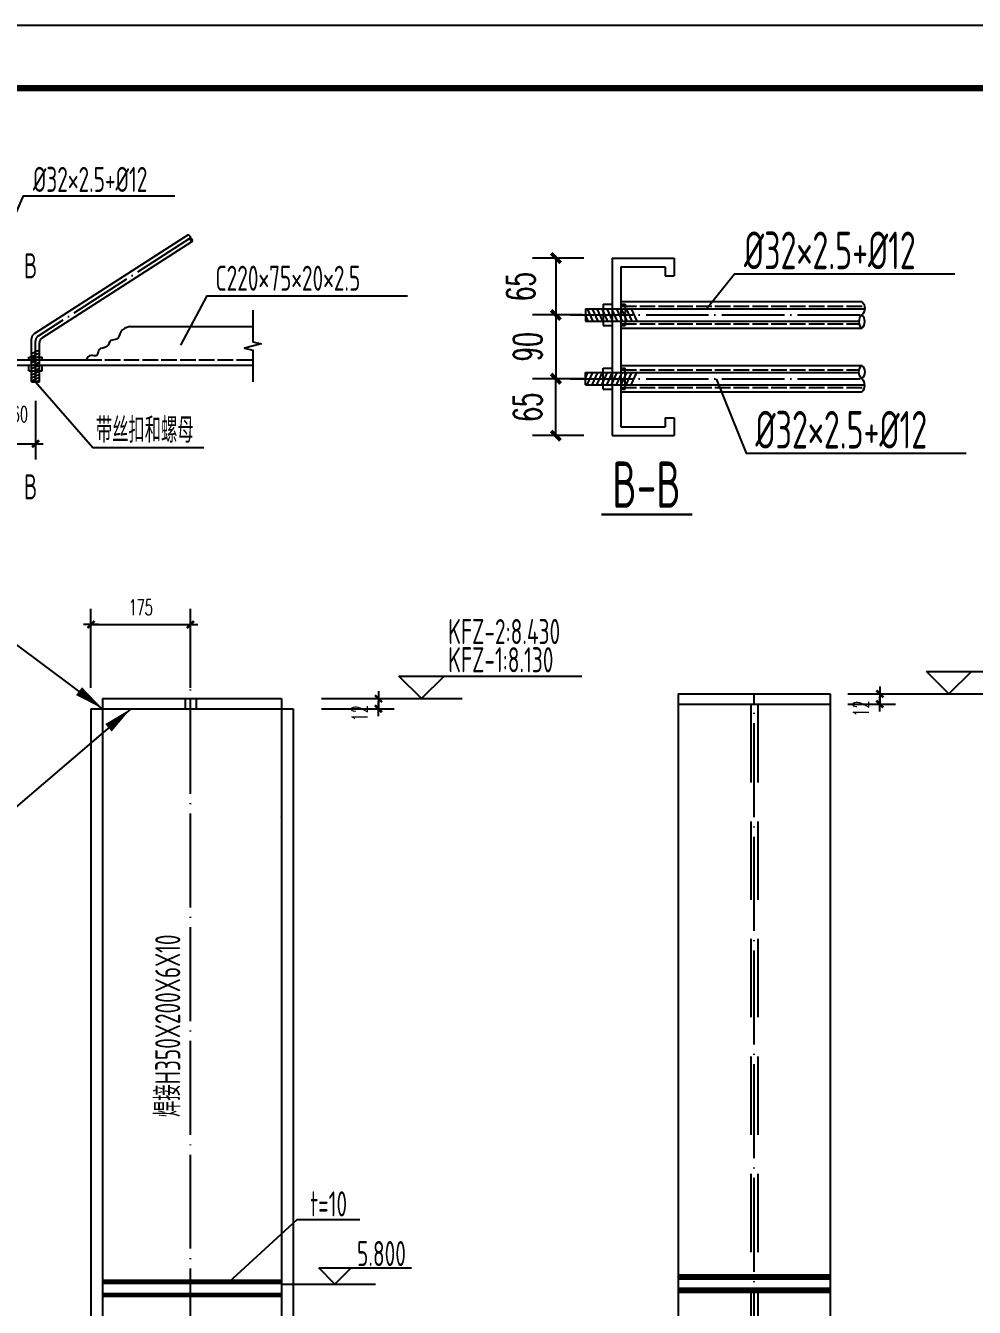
# Model space of a CAD drawing. Extents: x 14207793 to 14719554, y -1675802 to -1228715.
# Drawn here: x 14556190 to 14571338, y -1567457 to -1546998 of the extents above; entities that cross this region are included whole.
import ezdxf
from ezdxf.enums import TextEntityAlignment as Align

# ---------------------------------------------------------------- set-up
doc = ezdxf.new("R2010")
doc.units = 0
doc.header["$LTSCALE"] = 500
doc.header["$MEASUREMENT"] = 0
for name, pattern in [('5', [1.2, 0.5, -0.1, 0.5, -0.1]), ('DASHED2', [0.375, 0.25, -0.125]), ('DOTE', [2.42, 2, -0.2, 0.02, -0.2]), ('HIDDEN', [0.375, 0.25, -0.125]), ('x', [5, 3, -2])]:
    doc.linetypes.add(name, pattern=pattern)
doc.layers.get('0').update_dxf_attribs({"linetype": 'CONTINUOUS'})
doc.layers.get('DEFPOINTS').update_dxf_attribs({"color": 140, "linetype": 'CONTINUOUS'})
for name, color, linetype in [('04', 4, 'HIDDEN'), ('08', 3, 'CONTINUOUS'), ('14', 2, 'CONTINUOUS'), ('AXIS', 3, 'CONTINUOUS'), ('DIM', 3, 'CONTINUOUS'), ('DOTE', 8, 'DOTE'), ('PUB_TITLE', 4, 'CONTINUOUS'), ('S', 2, 'CONTINUOUS'), ('SYMB', 7, 'CONTINUOUS'), ('X', 2, 'x'), ('建-轴-标注', 3, 'CONTINUOUS')]:
    doc.layers.add(name, color=color, linetype=linetype)
doc.styles.add('DIM_FONT', font='SIMPLEX.shx', dxfattribs={"width": 0.6})
doc.styles.add('TSSD_REIN', font='Tssdeng.shx', dxfattribs={"width": 0.65, "bigfont": 'hztxt.shx'})
doc.dimstyles.new('DIMN$0', dxfattribs={"dimtxt": 250, "dimasz": 0.8, "dimexe": 250, "dimexo": 300, "dimgap": 150, "dimtad": 1, "dimdec": 0, "dimzin": 0, "dimdsep": 46, "dimtxsty": 'DIM_FONT', "dimblk": '_DIMX', "dimcen": 0.09, "dimclrt": 7, "dimadec": 0, "dimazin": 0, "dimtfac": 1, "dimtdec": 0, "dimtix": 1, "dimtmove": 2, "dimatfit": 3, "dimldrblk": '_DIMX', "dimfxl": 0, "dimtolj": 1, "dimtzin": 0, "dimarcsym": 0})
doc.dimstyles.new('DIMN150', dxfattribs={"dimscale": 1.5, "dimtxt": 300, "dimasz": 100, "dimexe": 250, "dimexo": 300, "dimgap": 150, "dimtad": 1, "dimdec": 0, "dimzin": 0, "dimdsep": 46, "dimtxsty": 'DIM_FONT', "dimblk": 'ARCHTICK', "dimcen": 0.09, "dimclrt": 7, "dimazin": 2, "dimtfac": 1, "dimtdec": 0, "dimtix": 1, "dimtmove": 2, "dimatfit": 3, "dimldrblk": 'ARCHTICK', "dimfxl": 0, "dimtolj": 1, "dimtzin": 0, "dimarcsym": 0})

# ---------------------------------------------------------------- blocks, each defined once
blk = doc.blocks.new('_DIMX')
blk.add_line((-150, 0), (150, 0))
at = {"const_width": 50}
blk.add_lwpolyline([(-70, -70), (70, 70)], dxfattribs=at)
blk = doc.blocks.new('*D33')
at = {"layer": 'AXIS', "color": 0, "lineweight": -2}
for p, q in [((14555818, -1552984), (14555818, -1553922)), ((14556348, -1552984), (14556348, -1553922)), ((14555819, -1553672), (14556347, -1553672))]:
    blk.add_line(p, q, dxfattribs=at)
at = {"layer": 'DEFPOINTS', "color": 0}
for p in [(14555818, -1552684), (14556348, -1552684), (14556348, -1553672)]:
    blk.add_point(p, dxfattribs=at)
at = {"layer": 'AXIS', "color": 0, "lineweight": -2, "xscale": 0.8, "yscale": 0.8, "zscale": 0.8, "rotation": 180}
blk.add_blockref('_DIMX', (14555818, -1553672), dxfattribs=at)
at = {"layer": 'AXIS', "color": 0, "lineweight": -2, "xscale": 0.8, "yscale": 0.8, "zscale": 0.8}
blk.add_blockref('_DIMX', (14556348, -1553672), dxfattribs=at)
at = {"layer": 'AXIS', "color": 7, "insert": (14556100, -1553200), "char_height": 250, "attachment_point": 5, "style": 'DIM_FONT'}
blk.add_mtext('\\A1;60', dxfattribs=at)
blk = doc.blocks.new('*D48')
at = {"layer": 'AXIS', "color": 0, "lineweight": -2}
for p, q in [((14557233, -1557565), (14557233, -1556308)), ((14558820, -1557565), (14558820, -1556308)), ((14557234, -1556558), (14558819, -1556558))]:
    blk.add_line(p, q, dxfattribs=at)
at = {"layer": 'DEFPOINTS', "color": 0}
for p in [(14558820, -1556558), (14557233, -1557865), (14558820, -1557865)]:
    blk.add_point(p, dxfattribs=at)
at = {"layer": 'AXIS', "color": 0, "lineweight": -2, "xscale": 0.8, "yscale": 0.8, "zscale": 0.8, "rotation": 180}
blk.add_blockref('_DIMX', (14557233, -1556558), dxfattribs=at)
at = {"layer": 'AXIS', "color": 0, "lineweight": -2, "xscale": 0.8, "yscale": 0.8, "zscale": 0.8}
blk.add_blockref('_DIMX', (14558820, -1556558), dxfattribs=at)
at = {"layer": 'AXIS', "color": 7, "insert": (14558027, -1556282), "char_height": 250, "attachment_point": 5, "style": 'DIM_FONT'}
blk.add_mtext('\\A1;175', dxfattribs=at)
blk = doc.blocks.new('*D49')
at = {"layer": 'AXIS', "color": 0, "lineweight": -2}
for p, q in [((14560913, -1557740), (14562074, -1557740)), ((14561824, -1557739), (14561824, -1557738)), ((14561824, -1557740), (14561824, -1557902)), ((14560913, -1557902), (14562074, -1557902)), ((14561824, -1557902), (14561824, -1557903))]:
    blk.add_line(p, q, dxfattribs=at)
at = {"layer": 'DEFPOINTS', "color": 0}
for p in [(14560613, -1557740), (14560613, -1557902), (14561824, -1557902)]:
    blk.add_point(p, dxfattribs=at)
at = {"layer": 'AXIS', "color": 0, "lineweight": -2, "xscale": 0.8, "yscale": 0.8, "zscale": 0.8}
for p, rotation in [((14561824, -1557740), 270), ((14561824, -1557902), 90)]:
    blk.add_blockref('_DIMX', p, dxfattribs=dict(at, rotation=rotation))
at = {"layer": 'AXIS', "color": 7, "insert": (14561524, -1557972), "char_height": 250, "attachment_point": 5, "rotation": 90, "style": 'DIM_FONT'}
blk.add_mtext('\\A1;12', dxfattribs=at)
blk = doc.blocks.new('*D53')
at = {"layer": 'AXIS', "color": 0, "lineweight": -2}
for p, q in [((14569318, -1557665), (14570079, -1557665)), ((14569829, -1557664), (14569829, -1557663)), ((14569829, -1557665), (14569829, -1557827)), ((14569318, -1557827), (14570079, -1557827)), ((14569829, -1557827), (14569829, -1557828))]:
    blk.add_line(p, q, dxfattribs=at)
at = {"layer": 'DEFPOINTS', "color": 0}
for p in [(14569018, -1557665), (14569018, -1557827), (14569829, -1557827)]:
    blk.add_point(p, dxfattribs=at)
at = {"layer": 'AXIS', "color": 0, "lineweight": -2, "xscale": 0.8, "yscale": 0.8, "zscale": 0.8}
for p, rotation in [((14569829, -1557665), 270), ((14569829, -1557827), 90)]:
    blk.add_blockref('_DIMX', p, dxfattribs=dict(at, rotation=rotation))
at = {"layer": 'AXIS', "color": 7, "insert": (14569529, -1557898), "char_height": 250, "attachment_point": 5, "rotation": 90, "style": 'DIM_FONT'}
blk.add_mtext('\\A1;12', dxfattribs=at)
blk = doc.blocks.new('_ArchTick')
at = {"color": 0, "linetype": 'ByBlock', "const_width": 0.4}
blk.add_lwpolyline([(-0.5, -0.5), (0.5, 0.5)], dxfattribs=at)
blk = doc.blocks.new('*D76')
at = {"layer": 'DEFPOINTS', "color": 0}
for p in [(14565552, -1550707), (14564657, -1551616), (14565529, -1551616)]:
    blk.add_point(p, dxfattribs=at)
at = {"layer": '建-轴-标注', "color": 0, "lineweight": -2}
for p, q in [((14565102, -1550707), (14564282, -1550707)), ((14564657, -1550707), (14564657, -1551616)), ((14565079, -1551616), (14564282, -1551616))]:
    blk.add_line(p, q, dxfattribs=at)
at = {"layer": '建-轴-标注', "color": 0, "lineweight": -2, "xscale": 150, "yscale": 150, "zscale": 150}
for p, rotation in [((14564657, -1550707), 90), ((14564657, -1551616), 270)]:
    blk.add_blockref('_ArchTick', p, dxfattribs=dict(at, rotation=rotation))
at = {"layer": '建-轴-标注', "color": 7, "insert": (14564097, -1551163), "char_height": 450, "attachment_point": 5, "rotation": 90, "style": 'DIM_FONT'}
blk.add_mtext('\\A1;65', dxfattribs=at)
blk = doc.blocks.new('*D77')
at = {"layer": 'DEFPOINTS', "color": 0}
for p in [(14564657, -1552633), (14565552, -1552633), (14565552, -1553542)]:
    blk.add_point(p, dxfattribs=at)
at = {"layer": '建-轴-标注', "color": 0, "lineweight": -2}
for p, q in [((14565102, -1552633), (14564282, -1552633)), ((14564657, -1553542), (14564657, -1552633)), ((14565102, -1553542), (14564282, -1553542))]:
    blk.add_line(p, q, dxfattribs=at)
at = {"layer": '建-轴-标注', "color": 0, "lineweight": -2, "xscale": 150, "yscale": 150, "zscale": 150}
for p, rotation in [((14564657, -1552633), 90), ((14564657, -1553542), 270)]:
    blk.add_blockref('_ArchTick', p, dxfattribs=dict(at, rotation=rotation))
at = {"layer": '建-轴-标注', "color": 7, "insert": (14564207, -1553087), "char_height": 450, "attachment_point": 5, "rotation": 90, "style": 'DIM_FONT'}
blk.add_mtext('\\A1;65', dxfattribs=at)
blk = doc.blocks.new('*D78')
at = {"layer": 'DEFPOINTS', "color": 0}
for p in [(14565229, -1551616), (14564657, -1552633), (14565229, -1552633)]:
    blk.add_point(p, dxfattribs=at)
at = {"layer": '建-轴-标注', "color": 0, "lineweight": -2}
for p, q in [((14564779, -1551616), (14564282, -1551616)), ((14564657, -1551616), (14564657, -1552633)), ((14564779, -1552633), (14564282, -1552633))]:
    blk.add_line(p, q, dxfattribs=at)
at = {"layer": '建-轴-标注', "color": 0, "lineweight": -2, "xscale": 150, "yscale": 150, "zscale": 150}
for p, rotation in [((14564657, -1551616), 90), ((14564657, -1552633), 270)]:
    blk.add_blockref('_ArchTick', p, dxfattribs=dict(at, rotation=rotation))
at = {"layer": '建-轴-标注', "color": 7, "insert": (14564207, -1552124), "char_height": 450, "attachment_point": 5, "rotation": 90, "style": 'DIM_FONT'}
blk.add_mtext('\\A1;90', dxfattribs=at)

msp = doc.modelspace()

# ---------------------------------------------------------------- linework, layer by layer
for p, q in [((14558783.75, -1550339.27), (14556326.31, -1551919.05)), ((14558850.53, -1550443.13), (14556449.79, -1551986.47)), ((14565694.12, -1551403.15), (14569541.48, -1551403.15)), ((14565127.12, -1551516.55), (14565127.12, -1551715)), ((14565127.12, -1551516.55), (14569589.15, -1551516.55)), ((14565156.3, -1551516.55), (14565246.5, -1551715)), ((14565234.16, -1551516.55), (14565324.35, -1551715)), ((14565312.01, -1551516.55), (14565402.21, -1551715)), ((14565389.86, -1551516.55), (14565480.06, -1551715)), ((14565410.62, -1551445.68), (14565552.38, -1551445.68)), ((14565410.62, -1551445.68), (14565410.62, -1551785.88)), ((14565467.71, -1551516.55), (14565557.91, -1551715)), ((14565545.57, -1551516.55), (14565635.77, -1551715)), ((14565623.42, -1551516.55), (14565713.62, -1551715)), ((14565694.12, -1551445.68), (14565765, -1551445.68)), ((14565701.27, -1551516.55), (14565791.47, -1551715)), ((14565765, -1551445.68), (14565765, -1551785.88)), ((14565779.12, -1551516.55), (14565869.32, -1551715)), ((14565856.98, -1551516.55), (14565947.18, -1551715)), ((14565127.12, -1551623.64), (14565168.65, -1551715)), ((14565127.12, -1551715), (14569493.82, -1551715)), ((14565410.62, -1551785.88), (14565552.38, -1551785.88)), ((14565694.12, -1551785.88), (14565765, -1551785.88)), ((14556285.8, -1552684.4), (14556285.8, -1551993.25)), ((14565694.12, -1551828.4), (14569541.48, -1551828.4)), ((14556285.8, -1552230.27), (14556409.28, -1552174.15)), ((14556285.8, -1552278.71), (14556409.28, -1552222.59)), ((14556409.28, -1552684.4), (14556409.28, -1552060.66)), ((14556241.7, -1552287.5), (14556453.38, -1552287.5)), ((14556241.7, -1552331.6), (14556241.7, -1552287.5)), ((14556241.7, -1552508), (14556241.7, -1552419.8)), ((14556285.8, -1552327.15), (14556409.28, -1552271.03)), ((14556285.8, -1552375.6), (14556409.28, -1552319.47)), ((14556285.8, -1552424.04), (14556409.28, -1552367.91)), ((14556285.8, -1552472.48), (14556409.28, -1552416.35)), ((14556453.38, -1552331.6), (14556453.38, -1552287.5)), ((14556453.38, -1552508), (14556453.38, -1552419.8)), ((14565694.12, -1552420.15), (14569541.48, -1552420.15)), ((14556241.7, -1552508), (14556453.38, -1552508)), ((14556285.8, -1552520.92), (14556409.28, -1552464.8)), ((14556285.8, -1552569.36), (14556409.28, -1552513.24)), ((14556285.8, -1552617.8), (14556409.28, -1552561.68)), ((14556285.8, -1552666.25), (14556409.28, -1552610.12)), ((14565127.12, -1552624.91), (14565168.65, -1552533.55)), ((14565127.12, -1552732), (14565127.12, -1552533.55)), ((14565127.12, -1552533.55), (14569493.82, -1552533.55)), ((14565156.3, -1552732), (14565246.5, -1552533.55)), ((14565234.16, -1552732), (14565324.35, -1552533.55)), ((14565312.01, -1552732), (14565402.21, -1552533.55)), ((14565389.86, -1552732), (14565480.06, -1552533.55)), ((14565410.62, -1552462.68), (14565552.38, -1552462.68)), ((14565410.62, -1552802.88), (14565410.62, -1552462.68)), ((14565467.71, -1552732), (14565557.91, -1552533.55)), ((14565545.57, -1552732), (14565635.77, -1552533.55)), ((14565623.42, -1552732), (14565713.62, -1552533.55)), ((14565694.12, -1552462.68), (14565765, -1552462.68)), ((14565701.27, -1552732), (14565791.47, -1552533.55)), ((14565765, -1552802.88), (14565765, -1552462.68)), ((14565779.12, -1552732), (14565869.32, -1552533.55)), ((14565856.98, -1552732), (14565947.18, -1552533.55)), ((14556285.8, -1552684.4), (14556409.28, -1552684.4)), ((14556352.43, -1552684.4), (14556409.28, -1552658.56)), ((14565127.12, -1552732), (14569589.15, -1552732)), ((14565410.62, -1552802.88), (14565552.38, -1552802.88)), ((14565694.12, -1552802.88), (14565765, -1552802.88)), ((14565694.12, -1552845.4), (14569541.48, -1552845.4)), ((14557419.1, -1557901.65), (14556028.79, -1556864.8)), ((14570572.6, -1557305.15), (14573491.09, -1557305.15)), ((14570932.45, -1557665), (14570572.6, -1557305.15)), ((14570932.45, -1557665), (14571292.31, -1557305.15)), ((14562150.63, -1557380.15), (14565069.12, -1557380.15)), ((14562510.49, -1557740), (14562150.63, -1557380.15)), ((14562510.49, -1557740), (14562870.34, -1557380.15)), ((14561571.39, -1557740), (14563157.71, -1557740)), ((14569993.36, -1557665), (14571579.67, -1557665)), ((14557869.83, -1557901.65), (14556028.79, -1559480.29)), ((14560869.57, -1566827.9), (14562352.67, -1566827.9)), ((14561129.43, -1567087.76), (14560869.57, -1566827.9)), ((14561129.43, -1567087.76), (14561389.28, -1566827.9)), ((14560285.49, -1567087.76), (14561776.64, -1567087.76))]:
    msp.add_line(p, q)
at = {"color": 7, "linetype": 'ByBlock'}
for p, q in [((14560977.14, -1557740), (14562165.64, -1557740)), ((14561010, -1557740), (14562480.86, -1557740)), ((14569431.96, -1557665), (14570902.82, -1557665))]:
    msp.add_line(p, q, dxfattribs=at)
for points, format in [([(14558783.75, -1550339.27, -0.45), (14558817.14, -1550391.2, 0.45), (14558850.53, -1550443.13, 0.45), (14558817.14, -1550391.2)], "xyb"), ([(14569541.48, -1551403.15, -0.45), (14569541.48, -1551615.78, 0.45), (14569541.48, -1551828.4, 0.45), (14569541.48, -1551615.78)], "xyb"), ([(14569541.48, -1552845.4, 0.45), (14569541.48, -1552632.77, -0.45), (14569541.48, -1552420.15, -0.45), (14569541.48, -1552632.77)], "xyb"), ([(14557419.1, -1557901.65, 0, 157.5, 0), (14557042.74, -1557620.97, 157.5, 157.5, 0)], "xyseb"), ([(14557869.83, -1557901.65, 0, 157.5, 0), (14557512.22, -1558205.85, 157.5, 157.5, 0)], "xyseb")]:
    msp.add_lwpolyline(points, format=format)
for centre in [(14556374, -1551993.25), (14556497.48, -1552060.66)]:
    msp.add_arc(centre, 88.2, 122.735226, 180)
msp.add_spline([(14557846.67, -1551802.4), (14557712.24, -1551884.4), (14557641.82, -1551999.52), (14557552.19, -1552025.1), (14557488.18, -1552121.04), (14557360.14, -1552172.2), (14557328.13, -1552261.74), (14557232.11, -1552261.74), (14557155.29, -1552331.6)], degree=3)
at = {"layer": '04', "linetype": 'DASHED2', "ltscale": 10}
for p, q in [((14567770.87, -1557826.65), (14567770.87, -1576948.53)), ((14567879.46, -1557826.65), (14567879.46, -1576948.53))]:
    msp.add_line(p, q, dxfattribs=at)
at = {"layer": '04', "linetype": 'DASHED2', "ltscale": 10, "const_width": 94.5}
for points in [[(14566608.26, -1566973.9), (14569035.32, -1566973.9)], [(14569035.32, -1567183.9), (14566608.26, -1567183.9)]]:
    msp.add_lwpolyline(points, dxfattribs=at)
at = {"layer": '08', "color": 30}
for p, q in [((14557419.1, -1557740), (14557419.1, -1577023.53)), ((14557419.1, -1557740), (14560275.32, -1557740)), ((14558738.92, -1557740), (14558738.92, -1557901.65)), ((14558914.47, -1557740), (14558914.47, -1557901.65)), ((14560275.32, -1557740), (14560275.32, -1577023.53)), ((14566608.26, -1557665), (14566608.26, -1576948.53)), ((14566608.26, -1557665), (14569035.32, -1557665)), ((14569035.32, -1557665), (14569035.32, -1576948.53)), ((14557232.85, -1557901.65), (14557232.85, -1577023.53)), ((14557232.85, -1557901.65), (14560461.57, -1557901.65)), ((14560461.57, -1557901.65), (14560461.57, -1577023.53)), ((14566608.26, -1557826.65), (14569035.32, -1557826.65))]:
    msp.add_line(p, q, dxfattribs=at)
at = {"layer": '08', "linetype": 'Continuous'}
msp.add_line((14557869.83, -1557901.65), (14557501.34, -1558217.62), dxfattribs=at)
msp.add_arc((14560234.87, -1559631.56), 40.45, 0, 10.377025, dxfattribs=at)
at = {"layer": '14', "const_width": 75}
for points, elevation in [([(14557419.09, -1567048.9), (14560275.32, -1567048.9)], -1.68), ([(14557650.09, -1567048.9), (14559750.09, -1567048.9)], -1.68), ([(14560275.32, -1567258.9), (14557419.09, -1567258.9)], 5)]:
    msp.add_lwpolyline(points, dxfattribs=dict(at, elevation=elevation))
at = {"layer": 'DEFPOINTS', "color": 0, "linetype": 'ByBlock'}
for p in [(14568668.32, -1557665), (14557232.85, -1557901.65), (14559061.8, -1557901.65), (14560461.57, -1559345.49), (14560275.32, -1560860.35), (14560461.57, -1561011.06)]:
    msp.add_point(p, dxfattribs=at)
at = {"layer": 'DIM'}
for points in [[(14555845.84, -1550426.39), (14556153.3, -1549713.78), (14556153.3, -1549713.78), (14558570, -1549713.78)], [(14567061.52, -1551520.3), (14567510.78, -1550958.16), (14567510.78, -1550958.16), (14571026.83, -1550958.16)], [(14558669.66, -1552097.56), (14559087.03, -1551308.77), (14559087.03, -1551308.77), (14562287.5, -1551308.77)], [(14567213.53, -1552632.77), (14567693.28, -1553820.66), (14567693.28, -1553820.66), (14571209.33, -1553820.66)], [(14556347.54, -1552684.4), (14557264.98, -1553728.88), (14557264.98, -1553728.88), (14559035, -1553728.88)], [(14559440.35, -1567048.9), (14560525.36, -1566052.43), (14560525.36, -1566052.43), (14561523.88, -1566052.43)]]:
    msp.add_lwpolyline(points, dxfattribs=at)
at = {"layer": 'DIM', "const_width": 39.69}
msp.add_lwpolyline([(14566834.4, -1554799.48), (14565382.63, -1554799.48)], dxfattribs=at)
at = {"layer": 'DOTE'}
for p, q in [((14558817.14, -1550391.2), (14556388.05, -1551952.76)), ((14564885.57, -1551615.78), (14569541.48, -1551615.78)), ((14556347.54, -1552684.4), (14556347.54, -1552026.95)), ((14564885.57, -1552632.77), (14569541.48, -1552632.77))]:
    msp.add_line(p, q, dxfattribs=at)
at = {"layer": 'DOTE', "linetype": 'DOTE', "ltscale": 1.5}
for p, q in [((14558820.16, -1577409.63), (14558820.16, -1557185)), ((14567824.38, -1577780.41), (14567821.79, -1557665))]:
    msp.add_line(p, q, dxfattribs=at)
at = {"layer": 'DOTE'}
msp.add_arc((14556435.74, -1552026.95), 88.2, 122.735226, 180, dxfattribs=at)
at = {"layer": 'PUB_TITLE'}
msp.add_lwpolyline([(14520842.5, -1588997.5), (14580242.5, -1588997.5), (14580242.5, -1546997.5), (14520842.5, -1546997.5)], close=True, dxfattribs=at)
at = {"layer": 'PUB_TITLE', "const_width": 100}
msp.add_lwpolyline([(14523342.5, -1587997.5), (14579242.5, -1587997.5), (14579242.5, -1547997.5), (14523342.5, -1547997.5)], close=True, dxfattribs=at)
at = {"layer": 'S'}
for p, q in [((14565552.38, -1550706.77), (14566544.62, -1550706.77)), ((14565552.38, -1550706.77), (14565552.38, -1553541.77)), ((14566544.62, -1550706.77), (14566544.62, -1550990.27)), ((14565694.12, -1550848.52), (14566402.88, -1550848.52)), ((14565694.12, -1550848.52), (14565694.12, -1553400.02)), ((14566402.88, -1550848.52), (14566402.88, -1550990.27)), ((14566402.88, -1550990.27), (14566544.62, -1550990.27)), ((14557846.67, -1551802.4), (14559816.16, -1551802.4)), ((14551544.03, -1552419.8), (14559816.16, -1552419.8)), ((14554128.59, -1552331.6), (14557155.29, -1552331.6)), ((14565694.12, -1553400.02), (14566402.88, -1553400.02)), ((14566402.88, -1553258.27), (14566544.62, -1553258.27)), ((14566402.88, -1553258.27), (14566402.88, -1553400.02)), ((14566544.62, -1553258.27), (14566544.62, -1553541.77)), ((14565552.38, -1553541.77), (14566544.62, -1553541.77))]:
    msp.add_line(p, q, dxfattribs=at)
at = {"layer": 'SYMB'}
msp.add_lwpolyline([(14559816.16, -1551537.8), (14559816.16, -1552044.95), (14559948.48, -1552077.94), (14559683.84, -1552144.26), (14559816.16, -1552177.25), (14559816.16, -1552684.4)], dxfattribs=at)
at = {"layer": 'X', "color": 9, "linetype": '5'}
for p, q in [((14565694.12, -1551474.02), (14569584.83, -1551474.02)), ((14565694.12, -1551757.52), (14569498.14, -1551757.52)), ((14557155.29, -1552331.6), (14559816.16, -1552331.6)), ((14565694.12, -1552491.02), (14569498.14, -1552491.02)), ((14565694.12, -1552774.52), (14569584.83, -1552774.52))]:
    msp.add_line(p, q, dxfattribs=at)

# ---------------------------------------------------------------- texts
at = {"color": 6, "style": 'TSSD_REIN', "width": 0.65}
for s, p in [('KFZ-2:8.430', (14562935.69, -1556869.37)), ('KFZ-1:8.130', (14562935.69, -1557319.37))]:
    msp.add_text(s, height=400, dxfattribs=at).set_placement(p)
at = {"color": 6, "linetype": 'ByBlock', "style": 'TSSD_REIN', "width": 0.65}
msp.add_text('焊接H350X200X6X10', height=400, rotation=90, dxfattribs=at).set_placement((14558658.92, -1564418.46))
at = {"style": 'TSSD_REIN', "width": 0.65}
msp.add_text('t=10', height=400, dxfattribs=at).set_placement((14561028, -1566004.93, -0.84), align=Align.CENTER)
msp.add_text('5.800', height=400, dxfattribs=at).set_placement((14561481.22, -1566798.14))
at = {"layer": 'DIM', "style": 'TSSD_REIN', "width": 0.65}
for s, height, p in [('%%c32×2.5+%%c12', 400, (14556305.34, -1549651.81)), ('%%c32×2.5+%%c12', 600, (14567659.68, -1550885)), ('B', 400, (14556164.36, -1551031)), ('C220×75×20×2.5', 400, (14559221.22, -1551229.61)), ('带丝扣和螺母', 400, (14557311.97, -1553654.51)), ('%%c32×2.5+%%c12', 600, (14567842.18, -1553747.5)), ('B-B', 739.2, (14565557.04, -1554693.12)), ('B', 400, (14556164.36, -1554558.5))]:
    msp.add_text(s, height=height, dxfattribs=at).set_placement(p)

# ---------------------------------------------------------------- dimensions: what is measured, and where the dimension line sits
at = {"layer": 'AXIS'}
dim = msp.add_linear_dim(base=(14556347.54, -1553672.08), p1=(14555818.34, -1552684.4), p2=(14556347.54, -1552684.4), text='60', dimstyle='DIMN$0', dxfattribs=at)
dim.commit()
dim.dimension.update_dxf_attribs({"geometry": '*D33', "text_midpoint": (14556100, -1553200), "dimtype": 160})
dim = msp.add_linear_dim(base=(14558820.16, -1556557.5), p1=(14557232.85, -1557865.37), p2=(14558820.16, -1557865.37), text='175', dimstyle='DIMN$0', dxfattribs=at)
dim.commit()
dim.dimension.update_dxf_attribs({"geometry": '*D48', "text_midpoint": (14558026.5, -1556282.5)})
for base, p1, p2, picture, middle in [((14569829.09, -1557826.65), (14569018.35, -1557665), (14569018.35, -1557826.65), '*D53', (14569529.09, -1557897.5)), ((14561824.1, -1557901.65), (14560613.36, -1557740), (14560613.36, -1557901.65), '*D49', (14561524.1, -1557972.5))]:
    dim = msp.add_linear_dim(base=base, p1=p1, p2=p2, angle=90, text='12', dimstyle='DIMN$0', dxfattribs=at)
    dim.commit()
    dim.dimension.update_dxf_attribs({"geometry": picture, "text_midpoint": middle, "dimtype": 160})
at = {"layer": '建-轴-标注'}
dim = msp.add_linear_dim(base=(14564657.24, -1551615.78), p1=(14565552.38, -1550706.77), p2=(14565528.77, -1551615.78), angle=90, text='65', dimstyle='DIMN150', dxfattribs=at)
dim.commit()
dim.dimension.update_dxf_attribs({"geometry": '*D76', "text_midpoint": (14564097.2, -1551163.38), "dimtype": 160})
for p1, p2, text, picture, middle in [((14565228.77, -1551615.78), (14565228.77, -1552632.77), '90', '*D78', (14564207.24, -1552124.27)), ((14565552.38, -1553541.77), (14565552.38, -1552632.77), '65', '*D77', (14564207.24, -1553087.27))]:
    dim = msp.add_linear_dim(base=(14564657.24, -1552632.77), p1=p1, p2=p2, angle=90, text=text, dimstyle='DIMN150', dxfattribs=at)
    dim.commit()
    dim.dimension.update_dxf_attribs({"geometry": picture, "text_midpoint": middle})

doc.saveas('drawing.dxf')
